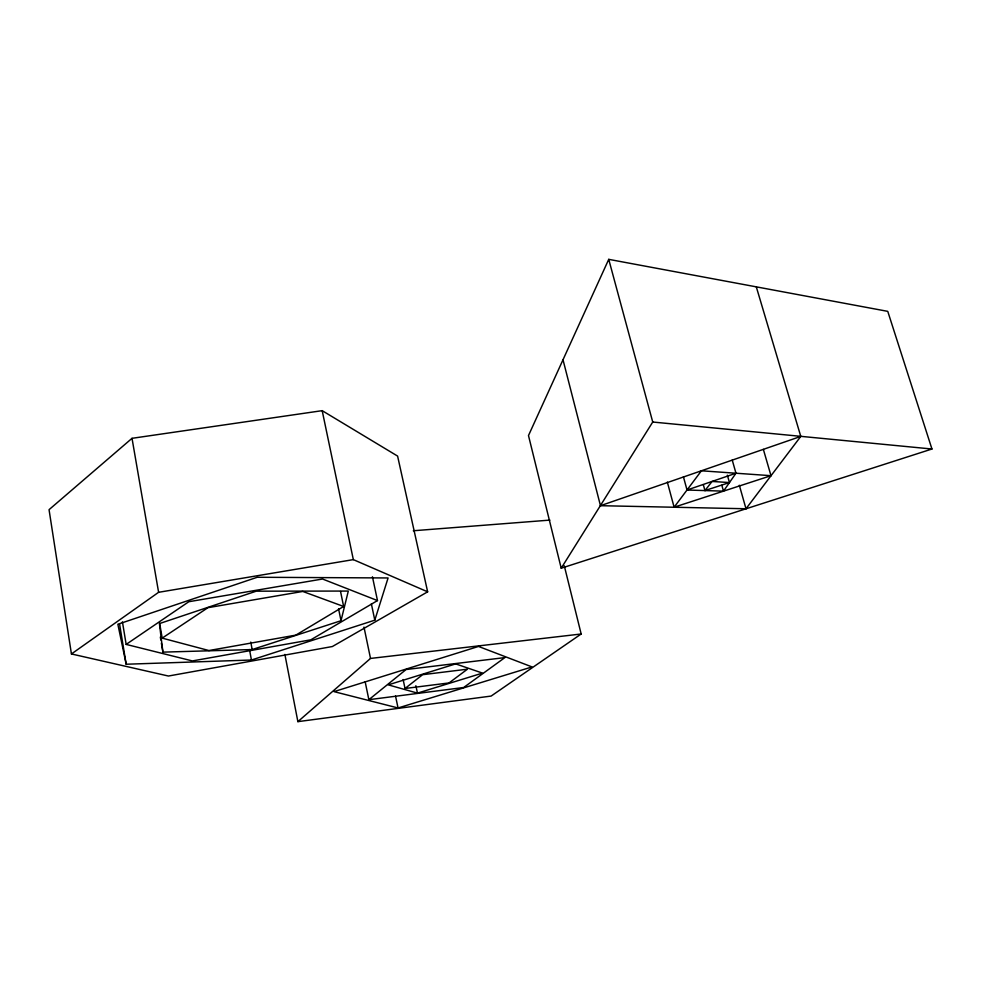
<?xml version="1.0" encoding="UTF-8"?>
<svg xmlns="http://www.w3.org/2000/svg" width="981" height="981" viewBox="0 0 981 981"><rect width="100%" height="100%" fill="white"/><g stroke="black" fill="none" stroke-linecap="round" stroke-linejoin="round"><path stroke-width="1.47" d="M341.008 620.715L348.304 591.065L256.249 591.175L159.412 623.597L162.92 652.132L252.166 649.557L341.008 620.715L338.568 608.784M374.803 620.176L388.084 577.956L257.23 577.269L117.855 624.259L126.181 664.235L251.443 660.017L374.803 620.176L371.37 603.855M608.735 259.352L528.489 435.552L561.206 568.207L931.95 449.016L887.756 311.357L608.735 259.352L652.733 422.026L561.206 568.207M683.426 476.815L687.031 490.022L723.488 491.138L735.971 473.234L732.243 460.077M667.338 482.088L674.119 507.214L701.415 470.794L770.992 475.687L763.365 449.372M563.045 359.929L600.47 505.693L746.001 508.759L800.778 436.41L756.326 286.942M703.328 484.688L704.959 490.561L712.059 481.45L729.447 482.566L727.375 475.196M284.882 654.425L297.881 721.648L370.511 658.435L581.169 633.996L564.296 565.816M132.018 438.323L49.05 509.679L71.429 653.959L168.425 676.032L332.375 646.528L427.642 591.825L397.599 456.091L322.185 410.659L132.018 438.323L158.603 592.303L71.429 653.959M368.868 699.686L406.073 669.533L504.872 657.601L463.67 687.497L368.868 699.686L365.177 681.856M405.03 688.49L422.627 674.695L467.459 669.177L449.028 682.935L405.03 688.49L403.117 679.539M581.169 633.996L491.125 696.069L297.881 721.648M122.429 621.844L126.157 644.407L188.818 601.721L322.541 579.011L377.489 600.58L372.437 576.767M159.621 623.168L162.184 638.128L207.923 607.693L302.773 591.445L343.632 606.479L340.554 591.506M343.632 606.479L295.833 635.124L208.916 650.538L162.184 638.128M377.489 600.58L310.842 639.808L192.386 660.936L126.157 644.407M600.47 505.693L800.778 436.41M687.031 490.022L735.971 473.234M704.959 490.561L729.447 482.566M674.119 507.214L770.992 475.687M417.465 693.126L482.505 673.101L455.687 663.892L388.268 684.861L417.465 693.126L415.858 685.707M398.053 707.975L532.033 666.921L478.507 646.442L334.018 691.63L398.053 707.975L395.527 696.069M158.603 592.303L353.332 559.624L427.642 591.825M413.308 530.758L549.9 520.102M652.733 422.026L931.95 449.016M739.331 485.252L746.001 508.759M721.832 485.264L723.488 491.138M322.185 410.659L353.332 559.624M363.988 627.104L370.511 658.435M250.768 642.089L252.166 649.557M249.481 649.532L251.443 660.017M160.344 637.086L160.859 640.09M161.375 643.107L162.92 652.132M119.523 623.793L126.181 664.235"/></g></svg>
